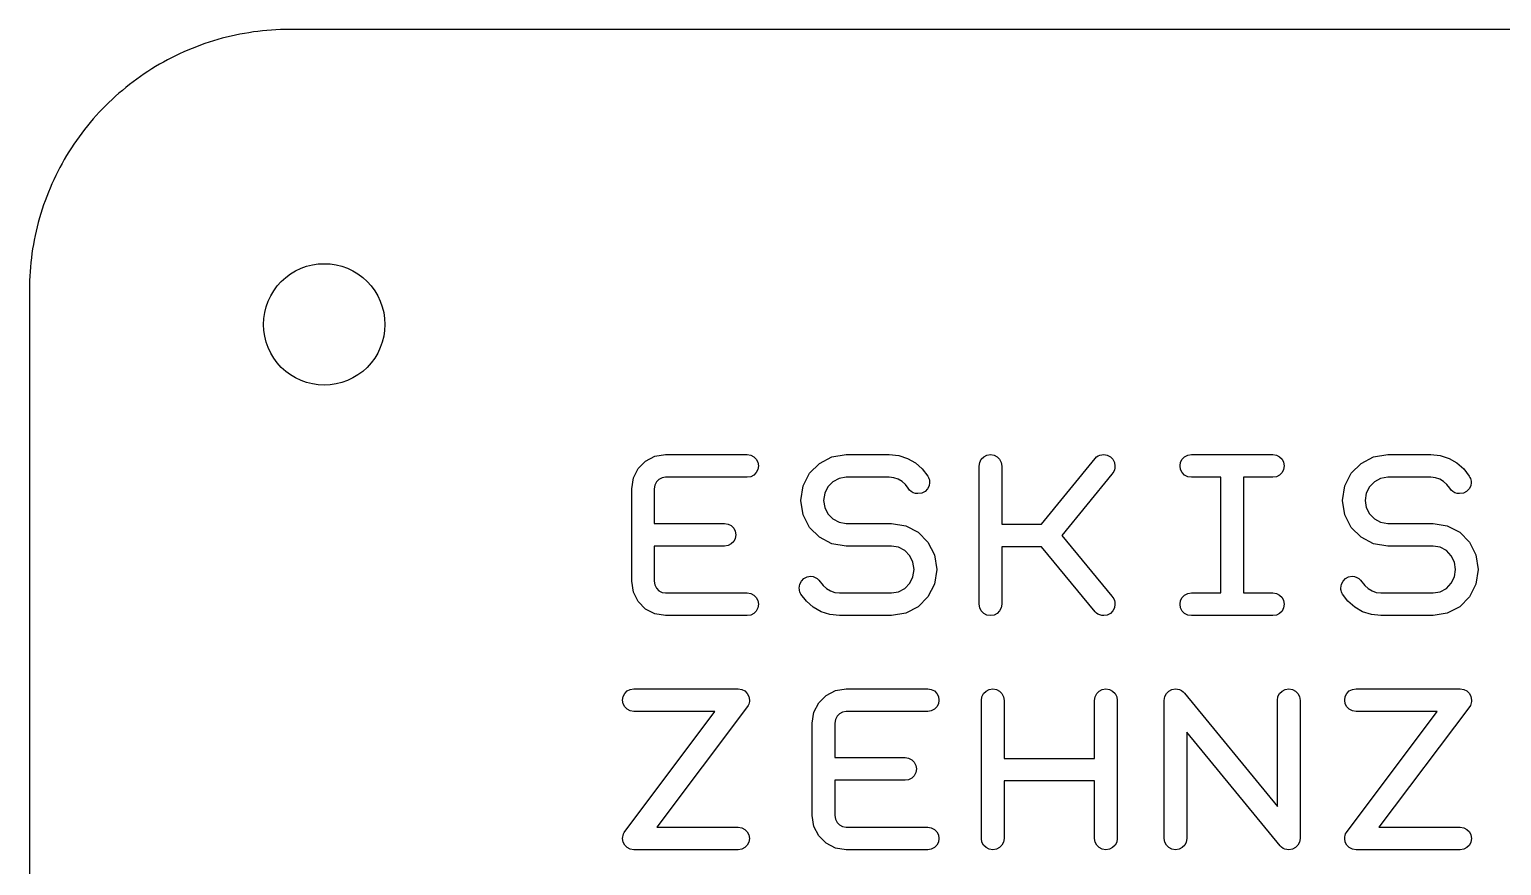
# Model space of a CAD drawing. Header units: metres. Extents: x 0 to 180, y -10 to 180.
# Drawn here: x 0 to 84.9, y 131.8 to 180 of the extents above; entities that cross this region are included whole.
import ezdxf

# ---------------------------------------------------------------- set-up
doc = ezdxf.new("R2010")
doc.units = ezdxf.units.M

msp = doc.modelspace()

# ---------------------------------------------------------------- linework, layer by layer
for p, q in [((14.215, 179.979), (13.9537, 179.963)), ((14.4765, 179.991), (14.215, 179.979)), ((14.7382, 179.998), (14.4765, 179.991)), ((15, 180), (14.7382, 179.998)), ((165, 180), (15, 180)), ((10.1165, 179.183), (9.8697, 179.095)), ((10.3647, 179.266), (10.1165, 179.183)), ((10.6144, 179.345), (10.3647, 179.266)), ((10.8654, 179.419), (10.6144, 179.345)), ((11.1177, 179.489), (10.8654, 179.419)), ((11.3712, 179.554), (11.1177, 179.489)), ((11.6257, 179.616), (11.3712, 179.554)), ((11.8813, 179.672), (11.6257, 179.616)), ((12.1379, 179.724), (11.8813, 179.672)), ((12.3953, 179.772), (12.1379, 179.724)), ((12.6535, 179.815), (12.3953, 179.772)), ((12.9124, 179.854), (12.6535, 179.815)), ((13.172, 179.888), (12.9124, 179.854)), ((13.4321, 179.918), (13.172, 179.888)), ((13.6927, 179.943), (13.4321, 179.918)), ((13.9537, 179.963), (13.6927, 179.943)), ((8.1901, 178.365), (7.9579, 178.244)), ((8.4244, 178.482), (8.1901, 178.365)), ((8.6607, 178.595), (8.4244, 178.482)), ((8.8989, 178.703), (8.6607, 178.595)), ((9.139, 178.808), (8.8989, 178.703)), ((9.3809, 178.908), (9.139, 178.808)), ((9.6245, 179.004), (9.3809, 178.908)), ((9.8697, 179.095), (9.6245, 179.004)), ((6.6121, 177.436), (6.3963, 177.287)), ((6.8304, 177.58), (6.6121, 177.436)), ((7.0512, 177.721), (6.8304, 177.58)), ((7.2744, 177.858), (7.0512, 177.721)), ((7.5, 177.99), (7.2744, 177.858)), ((7.7279, 178.119), (7.5, 177.99)), ((7.9579, 178.244), (7.7279, 178.119)), ((5.5602, 176.657), (5.3582, 176.491)), ((5.7651, 176.82), (5.5602, 176.657)), ((5.9728, 176.98), (5.7651, 176.82)), ((6.1832, 177.135), (5.9728, 176.98)), ((6.3963, 177.287), (6.1832, 177.135)), ((4.5801, 175.79), (4.3934, 175.607)), ((4.77, 175.97), (4.5801, 175.79)), ((4.963, 176.147), (4.77, 175.97)), ((5.1591, 176.321), (4.963, 176.147)), ((5.3582, 176.491), (5.1591, 176.321)), ((3.8528, 175.037), (3.6793, 174.841)), ((4.0297, 175.23), (3.8528, 175.037)), ((4.2099, 175.42), (4.0297, 175.23)), ((4.3934, 175.607), (4.2099, 175.42)), ((3.0205, 174.027), (2.8647, 173.817)), ((3.1798, 174.235), (3.0205, 174.027)), ((3.3428, 174.44), (3.1798, 174.235)), ((3.5093, 174.642), (3.3428, 174.44)), ((3.6793, 174.841), (3.5093, 174.642)), ((2.5644, 173.388), (2.4199, 173.17)), ((2.7127, 173.604), (2.5644, 173.388)), ((2.8647, 173.817), (2.7127, 173.604)), ((2.0096, 172.5), (1.8807, 172.272)), ((2.1425, 172.726), (2.0096, 172.5)), ((2.2793, 172.949), (2.1425, 172.726)), ((2.4199, 173.17), (2.2793, 172.949)), ((1.5181, 171.576), (1.4054, 171.339)), ((1.6349, 171.81), (1.5181, 171.576)), ((1.7558, 172.042), (1.6349, 171.81)), ((1.8807, 172.272), (1.7558, 172.042)), ((1.1924, 170.861), (1.0922, 170.619)), ((1.2968, 171.101), (1.1924, 170.861)), ((1.4054, 171.339), (1.2968, 171.101)), ((0.8172, 169.884), (0.7341, 169.635)), ((0.9046, 170.13), (0.8172, 169.884)), ((0.9963, 170.376), (0.9046, 170.13)), ((1.0922, 170.619), (0.9963, 170.376)), ((0.5811, 169.135), (0.5111, 168.882)), ((0.6554, 169.386), (0.5811, 169.135)), ((0.7341, 169.635), (0.6554, 169.386)), ((0.3278, 168.119), (0.2756, 167.862)), ((0.3844, 168.374), (0.3278, 168.119)), ((0.4456, 168.629), (0.3844, 168.374)), ((0.5111, 168.882), (0.4456, 168.629)), ((0.1847, 167.347), (0.146, 167.088)), ((0.2279, 167.605), (0.1847, 167.347)), ((0.2756, 167.862), (0.2279, 167.605)), ((0.0822, 166.568), (0.0571, 166.307)), ((0.1118, 166.828), (0.0822, 166.568)), ((0.146, 167.088), (0.1118, 166.828)), ((15.984, 166.349), (16.3172, 166.433)), ((16.3172, 166.433), (16.6569, 166.483)), ((16.6569, 166.483), (17, 166.5)), ((17, 166.5), (17.3431, 166.483)), ((17.3431, 166.483), (17.6828, 166.433)), ((17.6828, 166.433), (18.016, 166.349)), ((0.0206, 165.785), (0.0091, 165.523)), ((0.0365, 166.046), (0.0206, 165.785)), ((0.0571, 166.307), (0.0365, 166.046)), ((14.5251, 165.475), (14.7796, 165.706)), ((14.7796, 165.706), (15.0555, 165.91)), ((15.0555, 165.91), (15.3501, 166.087)), ((15.3501, 166.087), (15.6606, 166.234)), ((15.6606, 166.234), (15.984, 166.349)), ((18.016, 166.349), (18.3394, 166.234)), ((18.3394, 166.234), (18.6499, 166.087)), ((18.6499, 166.087), (18.9445, 165.91)), ((18.9445, 165.91), (19.2204, 165.706)), ((19.2204, 165.706), (19.4749, 165.475)), ((0.0023, 165.262), (0, 165)), ((0, 165), (0, 15)), ((0.0091, 165.523), (0.0023, 165.262)), ((13.9133, 164.65), (14.0899, 164.944)), ((14.0899, 164.944), (14.2945, 165.22)), ((14.2945, 165.22), (14.5251, 165.475)), ((19.4749, 165.475), (19.7055, 165.22)), ((19.7055, 165.22), (19.9101, 164.944)), ((19.9101, 164.944), (20.0867, 164.65)), ((13.5673, 163.683), (13.6507, 164.016)), ((13.6507, 164.016), (13.7664, 164.339)), ((13.7664, 164.339), (13.9133, 164.65)), ((20.0867, 164.65), (20.2336, 164.339)), ((20.2336, 164.339), (20.3493, 164.016)), ((20.3493, 164.016), (20.4327, 163.683)), ((13.5, 163), (13.5169, 163.343)), ((13.5169, 162.657), (13.5, 163)), ((13.5169, 163.343), (13.5673, 163.683)), ((20.4327, 163.683), (20.4831, 163.343)), ((20.4831, 163.343), (20.5, 163)), ((20.5, 163), (20.4831, 162.657)), ((13.5673, 162.317), (13.5169, 162.657)), ((13.6507, 161.984), (13.5673, 162.317)), ((20.4327, 162.317), (20.3493, 161.984)), ((20.4831, 162.657), (20.4327, 162.317)), ((13.7664, 161.661), (13.6507, 161.984)), ((13.9133, 161.35), (13.7664, 161.661)), ((14.0899, 161.056), (13.9133, 161.35)), ((20.0867, 161.35), (19.9101, 161.056)), ((20.2336, 161.661), (20.0867, 161.35)), ((20.3493, 161.984), (20.2336, 161.661)), ((14.2945, 160.78), (14.0899, 161.056)), ((14.5251, 160.525), (14.2945, 160.78)), ((14.7796, 160.294), (14.5251, 160.525)), ((19.4749, 160.525), (19.2204, 160.294)), ((19.7055, 160.78), (19.4749, 160.525)), ((19.9101, 161.056), (19.7055, 160.78)), ((15.0555, 160.09), (14.7796, 160.294)), ((15.3501, 159.913), (15.0555, 160.09)), ((15.6606, 159.766), (15.3501, 159.913)), ((15.984, 159.651), (15.6606, 159.766)), ((16.3172, 159.567), (15.984, 159.651)), ((18.016, 159.651), (17.6828, 159.567)), ((18.3394, 159.766), (18.016, 159.651)), ((18.6499, 159.913), (18.3394, 159.766)), ((18.9445, 160.09), (18.6499, 159.913)), ((19.2204, 160.294), (18.9445, 160.09)), ((16.6569, 159.517), (16.3172, 159.567)), ((17, 159.5), (16.6569, 159.517)), ((17.3431, 159.517), (17, 159.5)), ((17.6828, 159.567), (17.3431, 159.517)), ((35.5286, 155.119), (36.0665, 155.397)), ((36.0665, 155.397), (36.6865, 155.497)), ((36.6865, 155.497), (41.3864, 155.497)), ((41.3864, 155.497), (41.5945, 155.464)), ((41.5945, 155.464), (41.774, 155.373)), ((41.774, 155.373), (41.9147, 155.232)), ((45.557, 154.989), (46.2735, 155.362)), ((46.2735, 155.362), (47.0965, 155.496)), ((47.0965, 155.496), (49.5764, 155.496)), ((49.5764, 155.496), (50.1244, 155.439)), ((50.1244, 155.439), (50.6323, 155.274)), ((54.8889, 155.226), (55.0295, 155.37)), ((55.0295, 155.37), (55.209, 155.464)), ((55.209, 155.464), (55.4174, 155.497)), ((55.4174, 155.497), (55.6255, 155.464)), ((55.6255, 155.464), (55.805, 155.37)), ((55.805, 155.37), (55.9457, 155.226)), ((61.4494, 155.269), (61.5371, 155.36)), ((61.5371, 155.36), (61.6293, 155.425)), ((61.6293, 155.425), (61.7274, 155.467)), ((61.7274, 155.467), (61.8323, 155.49)), ((61.8323, 155.49), (61.9454, 155.497)), ((61.9454, 155.497), (62.1534, 155.464)), ((62.1534, 155.464), (62.3326, 155.37)), ((62.3326, 155.37), (62.4731, 155.226)), ((66.4739, 155.232), (66.6145, 155.373)), ((66.6145, 155.373), (66.794, 155.464)), ((66.794, 155.464), (67.0025, 155.497)), ((67.0025, 155.497), (71.7024, 155.497)), ((71.7024, 155.497), (71.9105, 155.464)), ((71.9105, 155.464), (72.09, 155.373)), ((72.09, 155.373), (72.2307, 155.232)), ((76.787, 154.989), (77.5035, 155.362)), ((77.5035, 155.362), (78.3265, 155.496)), ((78.3265, 155.496), (80.8064, 155.496)), ((80.8064, 155.496), (81.3544, 155.439)), ((81.3544, 155.439), (81.8624, 155.274)), ((34.8271, 154.152), (35.1048, 154.693)), ((35.1048, 154.693), (35.5286, 155.119)), ((41.9147, 155.232), (42.0066, 155.052)), ((42.0066, 154.636), (41.9147, 154.456)), ((42.0066, 155.052), (42.0394, 154.844)), ((42.0394, 154.844), (42.0066, 154.636)), ((44.991, 154.419), (45.557, 154.989)), ((50.6323, 155.274), (51.0883, 155.014)), ((51.0883, 155.014), (51.4803, 154.671)), ((51.4803, 154.671), (51.7964, 154.256)), ((54.7645, 154.829), (54.7972, 155.042)), ((54.7645, 146.878), (54.7645, 154.829)), ((54.7972, 155.042), (54.8889, 155.226)), ((55.9457, 155.226), (56.0376, 155.042)), ((56.0376, 155.042), (56.0704, 154.829)), ((56.0704, 154.829), (56.0704, 151.49)), ((58.3674, 151.49), (61.4494, 155.269)), ((62.4731, 155.226), (62.5647, 155.042)), ((62.5244, 154.524), (62.4743, 154.438)), ((62.5633, 154.618), (62.5244, 154.524)), ((62.5885, 154.72), (62.5633, 154.618)), ((62.5647, 155.042), (62.5974, 154.829)), ((62.5974, 154.829), (62.5885, 154.72)), ((66.3495, 154.844), (66.3822, 155.052)), ((66.3822, 154.636), (66.3495, 154.844)), ((66.3822, 155.052), (66.4739, 155.232)), ((66.4739, 154.456), (66.3822, 154.636)), ((72.2307, 155.232), (72.3226, 155.052)), ((72.3226, 154.636), (72.2307, 154.456)), ((72.3226, 155.052), (72.3554, 154.844)), ((72.3554, 154.844), (72.3226, 154.636)), ((76.221, 154.419), (76.787, 154.989)), ((81.8624, 155.274), (82.3183, 155.014)), ((82.3183, 155.014), (82.7103, 154.671)), ((82.7103, 154.671), (83.0264, 154.256)), ((34.7275, 153.525), (34.8271, 154.152)), ((36.0662, 153.738), (36.0335, 153.525)), ((36.1579, 153.921), (36.0662, 153.738)), ((36.2985, 154.064), (36.1579, 153.921)), ((36.478, 154.158), (36.2985, 154.064)), ((36.6865, 154.191), (36.478, 154.158)), ((41.3864, 154.191), (36.6865, 154.191)), ((41.5945, 154.224), (41.3864, 154.191)), ((41.774, 154.316), (41.5945, 154.224)), ((41.9147, 154.456), (41.774, 154.316)), ((44.4854, 152.86), (44.6191, 153.695)), ((44.6191, 153.695), (44.991, 154.419)), ((46.3266, 153.934), (46.0434, 153.645)), ((46.6849, 154.123), (46.3266, 153.934)), ((47.0965, 154.191), (46.6849, 154.123)), ((49.5764, 154.191), (47.0965, 154.191)), ((49.8434, 154.162), (49.5764, 154.191)), ((50.0923, 154.078), (49.8434, 154.162)), ((50.3174, 153.947), (50.0923, 154.078)), ((50.513, 153.774), (50.3174, 153.947)), ((50.6734, 153.565), (50.513, 153.774)), ((51.8781, 153.693), (51.7862, 153.517)), ((51.7964, 154.256), (51.8386, 154.185)), ((51.8386, 154.185), (51.8707, 154.112)), ((51.8707, 154.112), (51.8931, 154.039)), ((51.9104, 153.891), (51.8781, 153.693)), ((51.8931, 154.039), (51.9062, 153.965)), ((51.9062, 153.965), (51.9104, 153.891)), ((62.4154, 154.361), (59.5294, 150.837)), ((62.4743, 154.438), (62.4154, 154.361)), ((66.6145, 154.316), (66.4739, 154.456)), ((66.794, 154.224), (66.6145, 154.316)), ((67.0025, 154.191), (66.794, 154.224)), ((68.6994, 154.191), (67.0025, 154.191)), ((68.6994, 147.522), (68.6994, 154.191)), ((71.7024, 154.191), (70.0054, 154.191)), ((70.0054, 154.191), (70.0054, 147.522)), ((71.9105, 154.224), (71.7024, 154.191)), ((72.09, 154.316), (71.9105, 154.224)), ((72.2307, 154.456), (72.09, 154.316)), ((75.7155, 152.86), (75.8492, 153.695)), ((75.8492, 153.695), (76.221, 154.419)), ((77.5566, 153.934), (77.2734, 153.645)), ((77.9149, 154.123), (77.5566, 153.934)), ((78.3265, 154.191), (77.9149, 154.123)), ((80.8064, 154.191), (78.3265, 154.191)), ((81.0735, 154.162), (80.8064, 154.191)), ((81.3223, 154.078), (81.0735, 154.162)), ((81.5474, 153.947), (81.3223, 154.078)), ((81.743, 153.774), (81.5474, 153.947)), ((81.9034, 153.565), (81.743, 153.774)), ((83.1081, 153.693), (83.0163, 153.517)), ((83.0264, 154.256), (83.0686, 154.185)), ((83.0686, 154.185), (83.1007, 154.112)), ((83.1007, 154.112), (83.1231, 154.039)), ((83.1404, 153.891), (83.1081, 153.693)), ((83.1231, 154.039), (83.1362, 153.965)), ((83.1362, 153.965), (83.1404, 153.891)), ((34.7275, 148.197), (34.7275, 153.525)), ((36.0335, 153.525), (36.0335, 151.529)), ((44.6191, 152.025), (44.4854, 152.86)), ((45.8573, 153.28), (45.7905, 152.86)), ((45.7905, 152.86), (45.8573, 152.441)), ((46.0434, 153.645), (45.8573, 153.28)), ((50.7479, 153.456), (50.6734, 153.565)), ((50.8444, 153.367), (50.7479, 153.456)), ((50.9598, 153.301), (50.8444, 153.367)), ((51.0908, 153.26), (50.9598, 153.301)), ((51.2344, 153.246), (51.0908, 153.26)), ((51.4564, 153.281), (51.2344, 153.246)), ((51.643, 153.375), (51.4564, 153.281)), ((51.7862, 153.517), (51.643, 153.375)), ((75.8492, 152.025), (75.7155, 152.86)), ((77.0874, 153.28), (77.0205, 152.86)), ((77.0205, 152.86), (77.0874, 152.441)), ((77.2734, 153.645), (77.0874, 153.28)), ((81.9779, 153.456), (81.9034, 153.565)), ((82.0744, 153.367), (81.9779, 153.456)), ((82.1898, 153.301), (82.0744, 153.367)), ((82.3208, 153.26), (82.1898, 153.301)), ((82.4644, 153.246), (82.3208, 153.26)), ((82.6864, 153.281), (82.4644, 153.246)), ((82.873, 153.375), (82.6864, 153.281)), ((83.0163, 153.517), (82.873, 153.375)), ((44.991, 151.3), (44.6191, 152.025)), ((45.8573, 152.441), (46.0434, 152.076)), ((46.0434, 152.076), (46.3266, 151.787)), ((76.221, 151.3), (75.8492, 152.025)), ((77.0874, 152.441), (77.2734, 152.076)), ((77.2734, 152.076), (77.5566, 151.787)), ((36.0335, 151.529), (40.0804, 151.529)), ((40.0804, 151.529), (40.2889, 151.496)), ((40.2889, 151.496), (40.4684, 151.405)), ((40.4684, 151.405), (40.609, 151.264)), ((40.609, 151.264), (40.7007, 151.084)), ((45.557, 150.73), (44.991, 151.3)), ((46.3266, 151.787), (46.6849, 151.597)), ((46.6849, 151.597), (47.0965, 151.529)), ((47.0965, 151.529), (49.7074, 151.529)), ((49.7074, 151.529), (50.5304, 151.395)), ((50.5304, 151.395), (51.2469, 151.021)), ((56.0704, 151.49), (58.3674, 151.49)), ((76.787, 150.73), (76.221, 151.3)), ((77.5566, 151.787), (77.9149, 151.597)), ((77.9149, 151.597), (78.3265, 151.529)), ((78.3265, 151.529), (80.9374, 151.529)), ((80.9374, 151.529), (81.7604, 151.395)), ((81.7604, 151.395), (82.4769, 151.021)), ((40.2889, 150.256), (40.0804, 150.223)), ((40.4684, 150.348), (40.2889, 150.256)), ((40.609, 150.488), (40.4684, 150.348)), ((40.7007, 150.668), (40.609, 150.488)), ((40.7007, 151.084), (40.7334, 150.876)), ((40.7334, 150.876), (40.7007, 150.668)), ((46.2735, 150.357), (45.557, 150.73)), ((47.0965, 150.223), (46.2735, 150.357)), ((51.2469, 151.021), (51.8129, 150.447)), ((51.8129, 150.447), (52.1847, 149.717)), ((59.5294, 150.837), (62.4154, 147.341)), ((77.5035, 150.357), (76.787, 150.73)), ((78.3265, 150.223), (77.5035, 150.357)), ((82.4769, 151.021), (83.0429, 150.447)), ((83.0429, 150.447), (83.4147, 149.717)), ((40.0804, 150.223), (36.0335, 150.223)), ((36.0335, 150.223), (36.0335, 148.197)), ((49.7074, 150.223), (47.0965, 150.223)), ((50.1189, 150.154), (49.7074, 150.223)), ((50.477, 149.962), (50.1189, 150.154)), ((50.7599, 149.669), (50.477, 149.962)), ((50.9456, 149.298), (50.7599, 149.669)), ((52.1847, 149.717), (52.3184, 148.872)), ((58.3674, 150.185), (56.0704, 150.185)), ((56.0704, 150.185), (56.0704, 146.878)), ((61.4494, 146.441), (58.3674, 150.185)), ((80.9374, 150.223), (78.3265, 150.223)), ((81.3489, 150.154), (80.9374, 150.223)), ((81.707, 149.962), (81.3489, 150.154)), ((81.9899, 149.669), (81.707, 149.962)), ((82.1756, 149.298), (81.9899, 149.669)), ((83.4147, 149.717), (83.5484, 148.872)), ((51.0124, 148.872), (50.9456, 149.298)), ((50.9456, 148.447), (51.0124, 148.872)), ((52.3184, 148.872), (52.1847, 148.028)), ((82.2424, 148.872), (82.1756, 149.298)), ((82.1756, 148.447), (82.2424, 148.872)), ((83.5484, 148.872), (83.4147, 148.028)), ((34.8271, 147.567), (34.7275, 148.197)), ((36.0335, 148.197), (36.0662, 147.982)), ((36.0662, 147.982), (36.1579, 147.796)), ((36.1579, 147.796), (36.2985, 147.651)), ((44.3934, 147.806), (44.4262, 148.022)), ((44.3967, 147.728), (44.3934, 147.806)), ((44.4068, 147.656), (44.3967, 147.728)), ((44.4262, 148.022), (44.5179, 148.207)), ((44.5179, 148.207), (44.6585, 148.353)), ((44.6585, 148.353), (44.838, 148.447)), ((44.838, 148.447), (45.0464, 148.481)), ((45.0464, 148.481), (45.1838, 148.466)), ((45.1838, 148.466), (45.3117, 148.422)), ((45.3117, 148.422), (45.4271, 148.353)), ((45.4271, 148.353), (45.5267, 148.264)), ((45.5267, 148.264), (45.7679, 147.946)), ((45.7679, 147.946), (45.9635, 147.77)), ((45.9635, 147.77), (46.1886, 147.637)), ((50.1189, 147.591), (50.477, 147.784)), ((50.477, 147.784), (50.7599, 148.077)), ((50.7599, 148.077), (50.9456, 148.447)), ((52.1847, 148.028), (51.8129, 147.298)), ((75.6235, 147.806), (75.6562, 148.022)), ((75.6267, 147.728), (75.6235, 147.806)), ((75.6368, 147.656), (75.6267, 147.728)), ((75.6562, 148.022), (75.7479, 148.207)), ((75.7479, 148.207), (75.8885, 148.353)), ((75.8885, 148.353), (76.068, 148.447)), ((76.068, 148.447), (76.2765, 148.481)), ((76.2765, 148.481), (76.4138, 148.466)), ((76.4138, 148.466), (76.5417, 148.422)), ((76.5417, 148.422), (76.6571, 148.353)), ((76.6571, 148.353), (76.7567, 148.264)), ((76.7567, 148.264), (76.9979, 147.946)), ((76.9979, 147.946), (77.1935, 147.77)), ((77.1935, 147.77), (77.4186, 147.637)), ((81.3489, 147.591), (81.707, 147.784)), ((81.707, 147.784), (81.9899, 148.077)), ((81.9899, 148.077), (82.1756, 148.447)), ((83.4147, 148.028), (83.0429, 147.298)), ((35.1048, 147.023), (34.8271, 147.567)), ((35.5286, 146.596), (35.1048, 147.023)), ((36.2985, 147.651), (36.478, 147.556)), ((36.478, 147.556), (36.6865, 147.522)), ((36.6865, 147.522), (41.3864, 147.522)), ((41.3864, 147.522), (41.5945, 147.489)), ((41.5945, 147.489), (41.774, 147.398)), ((41.774, 147.398), (41.9147, 147.257)), ((41.9147, 147.257), (42.0066, 147.078)), ((42.0066, 147.078), (42.0394, 146.869)), ((42.0394, 146.869), (42.0066, 146.661)), ((44.4245, 147.587), (44.4068, 147.656)), ((44.4505, 147.521), (44.4245, 147.587)), ((44.4854, 147.457), (44.4505, 147.521)), ((44.8015, 147.043), (44.4854, 147.457)), ((45.1932, 146.699), (44.8015, 147.043)), ((46.1886, 147.637), (46.4374, 147.552)), ((46.4374, 147.552), (46.7045, 147.522)), ((46.7045, 147.522), (49.7074, 147.522)), ((49.7074, 147.522), (50.1189, 147.591)), ((51.8129, 147.298), (51.2469, 146.726)), ((54.7972, 146.667), (54.7645, 146.878)), ((56.0704, 146.878), (56.0376, 146.667)), ((62.4154, 147.341), (62.4743, 147.265)), ((62.4743, 147.265), (62.5244, 147.18)), ((62.5244, 147.18), (62.5633, 147.087)), ((62.5633, 147.087), (62.5885, 146.986)), ((62.5974, 146.878), (62.5647, 146.667)), ((62.5885, 146.986), (62.5974, 146.878)), ((66.3495, 146.869), (66.3822, 147.078)), ((66.3822, 146.661), (66.3495, 146.869)), ((66.3822, 147.078), (66.4739, 147.257)), ((66.4739, 147.257), (66.6145, 147.398)), ((66.6145, 147.398), (66.794, 147.489)), ((66.794, 147.489), (67.0025, 147.522)), ((67.0025, 147.522), (68.6994, 147.522)), ((70.0054, 147.522), (71.7024, 147.522)), ((71.7024, 147.522), (71.9105, 147.489)), ((71.9105, 147.489), (72.09, 147.398)), ((72.09, 147.398), (72.2307, 147.257)), ((72.2307, 147.257), (72.3226, 147.078)), ((72.3226, 147.078), (72.3554, 146.869)), ((72.3554, 146.869), (72.3226, 146.661)), ((75.6546, 147.587), (75.6368, 147.656)), ((75.6805, 147.521), (75.6546, 147.587)), ((75.7155, 147.457), (75.6805, 147.521)), ((76.0315, 147.043), (75.7155, 147.457)), ((76.4232, 146.699), (76.0315, 147.043)), ((77.4186, 147.637), (77.6674, 147.552)), ((77.6674, 147.552), (77.9345, 147.522)), ((77.9345, 147.522), (80.9374, 147.522)), ((80.9374, 147.522), (81.3489, 147.591)), ((83.0429, 147.298), (82.4769, 146.726)), ((36.0665, 146.317), (35.5286, 146.596)), ((36.6865, 146.217), (36.0665, 146.317)), ((41.3864, 146.217), (36.6865, 146.217)), ((41.5945, 146.25), (41.3864, 146.217)), ((41.774, 146.342), (41.5945, 146.25)), ((41.9147, 146.482), (41.774, 146.342)), ((42.0066, 146.661), (41.9147, 146.482)), ((45.6489, 146.439), (45.1932, 146.699)), ((46.1566, 146.275), (45.6489, 146.439)), ((46.7045, 146.217), (46.1566, 146.275)), ((49.7074, 146.217), (46.7045, 146.217)), ((50.5304, 146.351), (49.7074, 146.217)), ((51.2469, 146.726), (50.5304, 146.351)), ((54.8889, 146.485), (54.7972, 146.667)), ((55.0295, 146.343), (54.8889, 146.485)), ((55.209, 146.25), (55.0295, 146.343)), ((55.4174, 146.217), (55.209, 146.25)), ((55.6255, 146.25), (55.4174, 146.217)), ((55.805, 146.343), (55.6255, 146.25)), ((55.9457, 146.485), (55.805, 146.343)), ((56.0376, 146.667), (55.9457, 146.485)), ((61.5271, 146.362), (61.4494, 146.441)), ((61.6181, 146.3), (61.5271, 146.362)), ((61.7199, 146.254), (61.6181, 146.3)), ((61.8298, 146.227), (61.7199, 146.254)), ((61.9454, 146.217), (61.8298, 146.227)), ((62.1534, 146.25), (61.9454, 146.217)), ((62.3326, 146.343), (62.1534, 146.25)), ((62.4731, 146.485), (62.3326, 146.343)), ((62.5647, 146.667), (62.4731, 146.485)), ((66.4739, 146.482), (66.3822, 146.661)), ((66.6145, 146.342), (66.4739, 146.482)), ((66.794, 146.25), (66.6145, 146.342)), ((67.0025, 146.217), (66.794, 146.25)), ((71.7024, 146.217), (67.0025, 146.217)), ((71.9105, 146.25), (71.7024, 146.217)), ((72.09, 146.342), (71.9105, 146.25)), ((72.2307, 146.482), (72.09, 146.342)), ((72.3226, 146.661), (72.2307, 146.482)), ((76.8789, 146.439), (76.4232, 146.699)), ((77.3866, 146.275), (76.8789, 146.439)), ((77.9345, 146.217), (77.3866, 146.275)), ((80.9374, 146.217), (77.9345, 146.217)), ((81.7604, 146.351), (80.9374, 146.217)), ((82.4769, 146.726), (81.7604, 146.351)), ((34.3299, 141.732), (34.4705, 141.873)), ((34.4705, 141.873), (34.65, 141.964)), ((34.65, 141.964), (34.8585, 141.997)), ((34.8585, 141.997), (40.8644, 141.997)), ((40.8644, 141.997), (41.0724, 141.964)), ((41.0724, 141.964), (41.2516, 141.873)), ((41.2516, 141.873), (41.3921, 141.732)), ((45.9386, 141.619), (46.4765, 141.897)), ((46.4765, 141.897), (47.0965, 141.997)), ((47.0965, 141.997), (51.7964, 141.997)), ((51.7964, 141.997), (52.0045, 141.964)), ((52.0045, 141.964), (52.184, 141.873)), ((52.184, 141.873), (52.3247, 141.732)), ((55.0198, 141.726), (55.1603, 141.87)), ((55.1603, 141.87), (55.3395, 141.964)), ((55.3395, 141.964), (55.5475, 141.997)), ((55.5475, 141.997), (55.7559, 141.964)), ((55.7559, 141.964), (55.9354, 141.87)), ((55.9354, 141.87), (56.076, 141.726)), ((61.5472, 141.726), (61.6879, 141.87)), ((61.6879, 141.87), (61.8674, 141.964)), ((61.8674, 141.964), (62.0754, 141.997)), ((62.0754, 141.997), (62.2839, 141.964)), ((62.2839, 141.964), (62.4634, 141.87)), ((62.4634, 141.87), (62.604, 141.726)), ((65.5599, 141.728), (65.7005, 141.871)), ((65.7005, 141.871), (65.88, 141.964)), ((65.88, 141.964), (66.0885, 141.997)), ((66.0885, 141.997), (66.2104, 141.985)), ((66.2104, 141.985), (66.3242, 141.95)), ((66.3242, 141.95), (66.4279, 141.896)), ((66.4279, 141.896), (66.5197, 141.827)), ((66.5197, 141.827), (66.5975, 141.744)), ((72.0879, 141.728), (72.2285, 141.871)), ((72.2285, 141.871), (72.408, 141.964)), ((72.408, 141.964), (72.6164, 141.997)), ((72.6164, 141.997), (72.8245, 141.964)), ((72.8245, 141.964), (73.004, 141.871)), ((73.004, 141.871), (73.1447, 141.728)), ((75.9699, 141.732), (76.1105, 141.873)), ((76.1105, 141.873), (76.29, 141.964)), ((76.29, 141.964), (76.4985, 141.997)), ((76.4985, 141.997), (82.5044, 141.997)), ((82.5044, 141.997), (82.7124, 141.964)), ((82.7124, 141.964), (82.8916, 141.873)), ((82.8916, 141.873), (83.0321, 141.732)), ((34.2055, 141.344), (34.2382, 141.552)), ((34.2382, 141.136), (34.2055, 141.344)), ((34.2382, 141.552), (34.3299, 141.732)), ((34.3299, 140.956), (34.2382, 141.136)), ((34.4705, 140.816), (34.3299, 140.956)), ((41.4124, 140.978), (36.1775, 134.022)), ((41.3921, 141.732), (41.4837, 141.552)), ((41.4532, 141.043), (41.4124, 140.978)), ((41.4827, 141.111), (41.4532, 141.043)), ((41.5023, 141.183), (41.4827, 141.111)), ((41.4837, 141.552), (41.5164, 141.344)), ((41.5131, 141.261), (41.5023, 141.183)), ((41.5164, 141.344), (41.5131, 141.261)), ((45.2371, 140.652), (45.5148, 141.193)), ((45.5148, 141.193), (45.9386, 141.619)), ((52.3247, 140.956), (52.184, 140.816)), ((52.3247, 141.732), (52.4166, 141.552)), ((52.4166, 141.136), (52.3247, 140.956)), ((52.4166, 141.552), (52.4494, 141.344)), ((52.4494, 141.344), (52.4166, 141.136)), ((54.8954, 141.329), (54.9282, 141.542)), ((54.8954, 133.378), (54.8954, 141.329)), ((54.9282, 141.542), (55.0198, 141.726)), ((56.076, 141.726), (56.1677, 141.542)), ((56.1677, 141.542), (56.2005, 141.329)), ((56.2005, 141.329), (56.2005, 137.99)), ((61.4224, 141.329), (61.4553, 141.542)), ((61.4224, 137.99), (61.4224, 141.329)), ((61.4553, 141.542), (61.5472, 141.726)), ((62.604, 141.726), (62.6957, 141.542)), ((62.6957, 141.542), (62.7284, 141.329)), ((62.7284, 141.329), (62.7284, 133.378)), ((65.4355, 141.333), (65.4682, 141.545)), ((65.4355, 133.379), (65.4355, 141.333)), ((65.4682, 141.545), (65.5599, 141.728)), ((66.5975, 141.744), (71.9634, 135.209)), ((71.9634, 141.333), (71.9962, 141.545)), ((71.9634, 135.209), (71.9634, 141.333)), ((71.9962, 141.545), (72.0879, 141.728)), ((73.1447, 141.728), (73.2366, 141.545)), ((73.2366, 141.545), (73.2694, 141.333)), ((73.2694, 141.333), (73.2694, 133.379)), ((75.8455, 141.344), (75.8782, 141.552)), ((75.8782, 141.136), (75.8455, 141.344)), ((75.8782, 141.552), (75.9699, 141.732)), ((75.9699, 140.956), (75.8782, 141.136)), ((76.1105, 140.816), (75.9699, 140.956)), ((83.0524, 140.978), (77.8175, 134.022)), ((83.0321, 141.732), (83.1237, 141.552)), ((83.0932, 141.043), (83.0524, 140.978)), ((83.1227, 141.111), (83.0932, 141.043)), ((83.1423, 141.183), (83.1227, 141.111)), ((83.1237, 141.552), (83.1564, 141.344)), ((83.1531, 141.261), (83.1423, 141.183)), ((83.1564, 141.344), (83.1531, 141.261)), ((34.2991, 133.707), (39.5324, 140.691)), ((34.65, 140.724), (34.4705, 140.816)), ((34.8585, 140.691), (34.65, 140.724)), ((39.5324, 140.691), (34.8585, 140.691)), ((45.1375, 140.025), (45.2371, 140.652)), ((46.4762, 140.238), (46.4435, 140.025)), ((46.5679, 140.421), (46.4762, 140.238)), ((46.7085, 140.564), (46.5679, 140.421)), ((46.888, 140.658), (46.7085, 140.564)), ((47.0965, 140.691), (46.888, 140.658)), ((51.7964, 140.691), (47.0965, 140.691)), ((52.0045, 140.724), (51.7964, 140.691)), ((52.184, 140.816), (52.0045, 140.724)), ((75.9391, 133.707), (81.1724, 140.691)), ((76.29, 140.724), (76.1105, 140.816)), ((76.4985, 140.691), (76.29, 140.724)), ((81.1724, 140.691), (76.4985, 140.691)), ((45.1375, 134.697), (45.1375, 140.025)), ((46.4435, 140.025), (46.4435, 138.029)), ((72.1204, 132.942), (66.7415, 139.491)), ((66.7415, 139.491), (66.7415, 133.379)), ((46.4435, 138.029), (50.4904, 138.029)), ((50.4904, 138.029), (50.6989, 137.996)), ((50.6989, 137.996), (50.8784, 137.905)), ((50.8784, 137.905), (51.019, 137.764)), ((51.019, 137.764), (51.1107, 137.584)), ((51.1107, 137.584), (51.1434, 137.376)), ((56.2005, 137.99), (61.4224, 137.99)), ((50.4904, 136.723), (46.4435, 136.723)), ((46.4435, 136.723), (46.4435, 134.697)), ((50.6989, 136.756), (50.4904, 136.723)), ((50.8784, 136.848), (50.6989, 136.756)), ((51.019, 136.988), (50.8784, 136.848)), ((51.1107, 137.168), (51.019, 136.988)), ((51.1434, 137.376), (51.1107, 137.168)), ((61.4224, 136.685), (56.2005, 136.685)), ((56.2005, 136.685), (56.2005, 133.378)), ((61.4224, 133.378), (61.4224, 136.685)), ((45.2371, 134.067), (45.1375, 134.697)), ((46.4435, 134.697), (46.4762, 134.482)), ((46.4762, 134.482), (46.5679, 134.296)), ((46.5679, 134.296), (46.7085, 134.151)), ((46.7085, 134.151), (46.888, 134.056)), ((34.2055, 133.369), (34.2116, 133.462)), ((34.2382, 133.161), (34.2055, 133.369)), ((34.2116, 133.462), (34.2296, 133.55)), ((34.2296, 133.55), (34.259, 133.632)), ((34.259, 133.632), (34.2991, 133.707)), ((36.1775, 134.022), (40.8644, 134.022)), ((40.8644, 134.022), (41.0724, 133.989)), ((41.0724, 133.989), (41.2516, 133.898)), ((41.2516, 133.898), (41.3921, 133.757)), ((41.3921, 133.757), (41.4837, 133.578)), ((41.4837, 133.578), (41.5164, 133.369)), ((41.5164, 133.369), (41.4837, 133.161)), ((45.5148, 133.523), (45.2371, 134.067)), ((45.9386, 133.096), (45.5148, 133.523)), ((46.888, 134.056), (47.0965, 134.022)), ((47.0965, 134.022), (51.7964, 134.022)), ((51.7964, 134.022), (52.0045, 133.989)), ((52.0045, 133.989), (52.184, 133.898)), ((52.184, 133.898), (52.3247, 133.757)), ((52.3247, 133.757), (52.4166, 133.578)), ((52.4166, 133.578), (52.4494, 133.369)), ((52.4494, 133.369), (52.4166, 133.161)), ((54.9282, 133.167), (54.8954, 133.378)), ((56.2005, 133.378), (56.1677, 133.167)), ((61.4553, 133.167), (61.4224, 133.378)), ((62.7284, 133.378), (62.6957, 133.167)), ((65.4682, 133.168), (65.4355, 133.379)), ((66.7415, 133.379), (66.7087, 133.168)), ((73.2694, 133.379), (73.2366, 133.168)), ((75.8455, 133.369), (75.8516, 133.462)), ((75.8782, 133.161), (75.8455, 133.369)), ((75.8516, 133.462), (75.8696, 133.55)), ((75.8696, 133.55), (75.899, 133.632)), ((75.899, 133.632), (75.9391, 133.707)), ((77.8175, 134.022), (82.5044, 134.022)), ((82.5044, 134.022), (82.7124, 133.989)), ((82.7124, 133.989), (82.8916, 133.898)), ((82.8916, 133.898), (83.0321, 133.757)), ((83.0321, 133.757), (83.1237, 133.578)), ((83.1237, 133.578), (83.1564, 133.369)), ((83.1564, 133.369), (83.1237, 133.161)), ((34.3299, 132.982), (34.2382, 133.161)), ((34.4705, 132.842), (34.3299, 132.982)), ((34.65, 132.75), (34.4705, 132.842)), ((34.8585, 132.717), (34.65, 132.75)), ((40.8644, 132.717), (34.8585, 132.717)), ((41.0724, 132.75), (40.8644, 132.717)), ((41.2516, 132.842), (41.0724, 132.75)), ((41.3921, 132.982), (41.2516, 132.842)), ((41.4837, 133.161), (41.3921, 132.982)), ((46.4765, 132.817), (45.9386, 133.096)), ((47.0965, 132.717), (46.4765, 132.817)), ((51.7964, 132.717), (47.0965, 132.717)), ((52.0045, 132.75), (51.7964, 132.717)), ((52.184, 132.842), (52.0045, 132.75)), ((52.3247, 132.982), (52.184, 132.842)), ((52.4166, 133.161), (52.3247, 132.982)), ((55.0198, 132.985), (54.9282, 133.167)), ((55.1603, 132.843), (55.0198, 132.985)), ((55.3395, 132.75), (55.1603, 132.843)), ((55.5475, 132.717), (55.3395, 132.75)), ((55.7559, 132.75), (55.5475, 132.717)), ((55.9354, 132.843), (55.7559, 132.75)), ((56.076, 132.985), (55.9354, 132.843)), ((56.1677, 133.167), (56.076, 132.985)), ((61.5472, 132.985), (61.4553, 133.167)), ((61.6879, 132.843), (61.5472, 132.985)), ((61.8674, 132.75), (61.6879, 132.843)), ((62.0754, 132.717), (61.8674, 132.75)), ((62.2839, 132.75), (62.0754, 132.717)), ((62.4634, 132.843), (62.2839, 132.75)), ((62.604, 132.985), (62.4634, 132.843)), ((62.6957, 133.167), (62.604, 132.985)), ((65.5599, 132.986), (65.4682, 133.168)), ((65.7005, 132.843), (65.5599, 132.986)), ((65.88, 132.75), (65.7005, 132.843)), ((66.0885, 132.717), (65.88, 132.75)), ((66.2969, 132.75), (66.0885, 132.717)), ((66.4764, 132.843), (66.2969, 132.75)), ((66.617, 132.986), (66.4764, 132.843)), ((66.7087, 133.168), (66.617, 132.986)), ((72.1981, 132.863), (72.1204, 132.942)), ((72.2891, 132.8), (72.1981, 132.863)), ((72.3909, 132.754), (72.2891, 132.8)), ((72.5008, 132.727), (72.3909, 132.754)), ((72.6164, 132.717), (72.5008, 132.727)), ((72.8245, 132.75), (72.6164, 132.717)), ((73.004, 132.843), (72.8245, 132.75)), ((73.1447, 132.986), (73.004, 132.843)), ((73.2366, 133.168), (73.1447, 132.986)), ((75.9699, 132.982), (75.8782, 133.161)), ((76.1105, 132.842), (75.9699, 132.982)), ((76.29, 132.75), (76.1105, 132.842)), ((76.4985, 132.717), (76.29, 132.75)), ((82.5044, 132.717), (76.4985, 132.717)), ((82.7124, 132.75), (82.5044, 132.717)), ((82.8916, 132.842), (82.7124, 132.75)), ((83.0321, 132.982), (82.8916, 132.842)), ((83.1237, 133.161), (83.0321, 132.982))]:
    msp.add_line(p, q)

doc.saveas('drawing.dxf')
